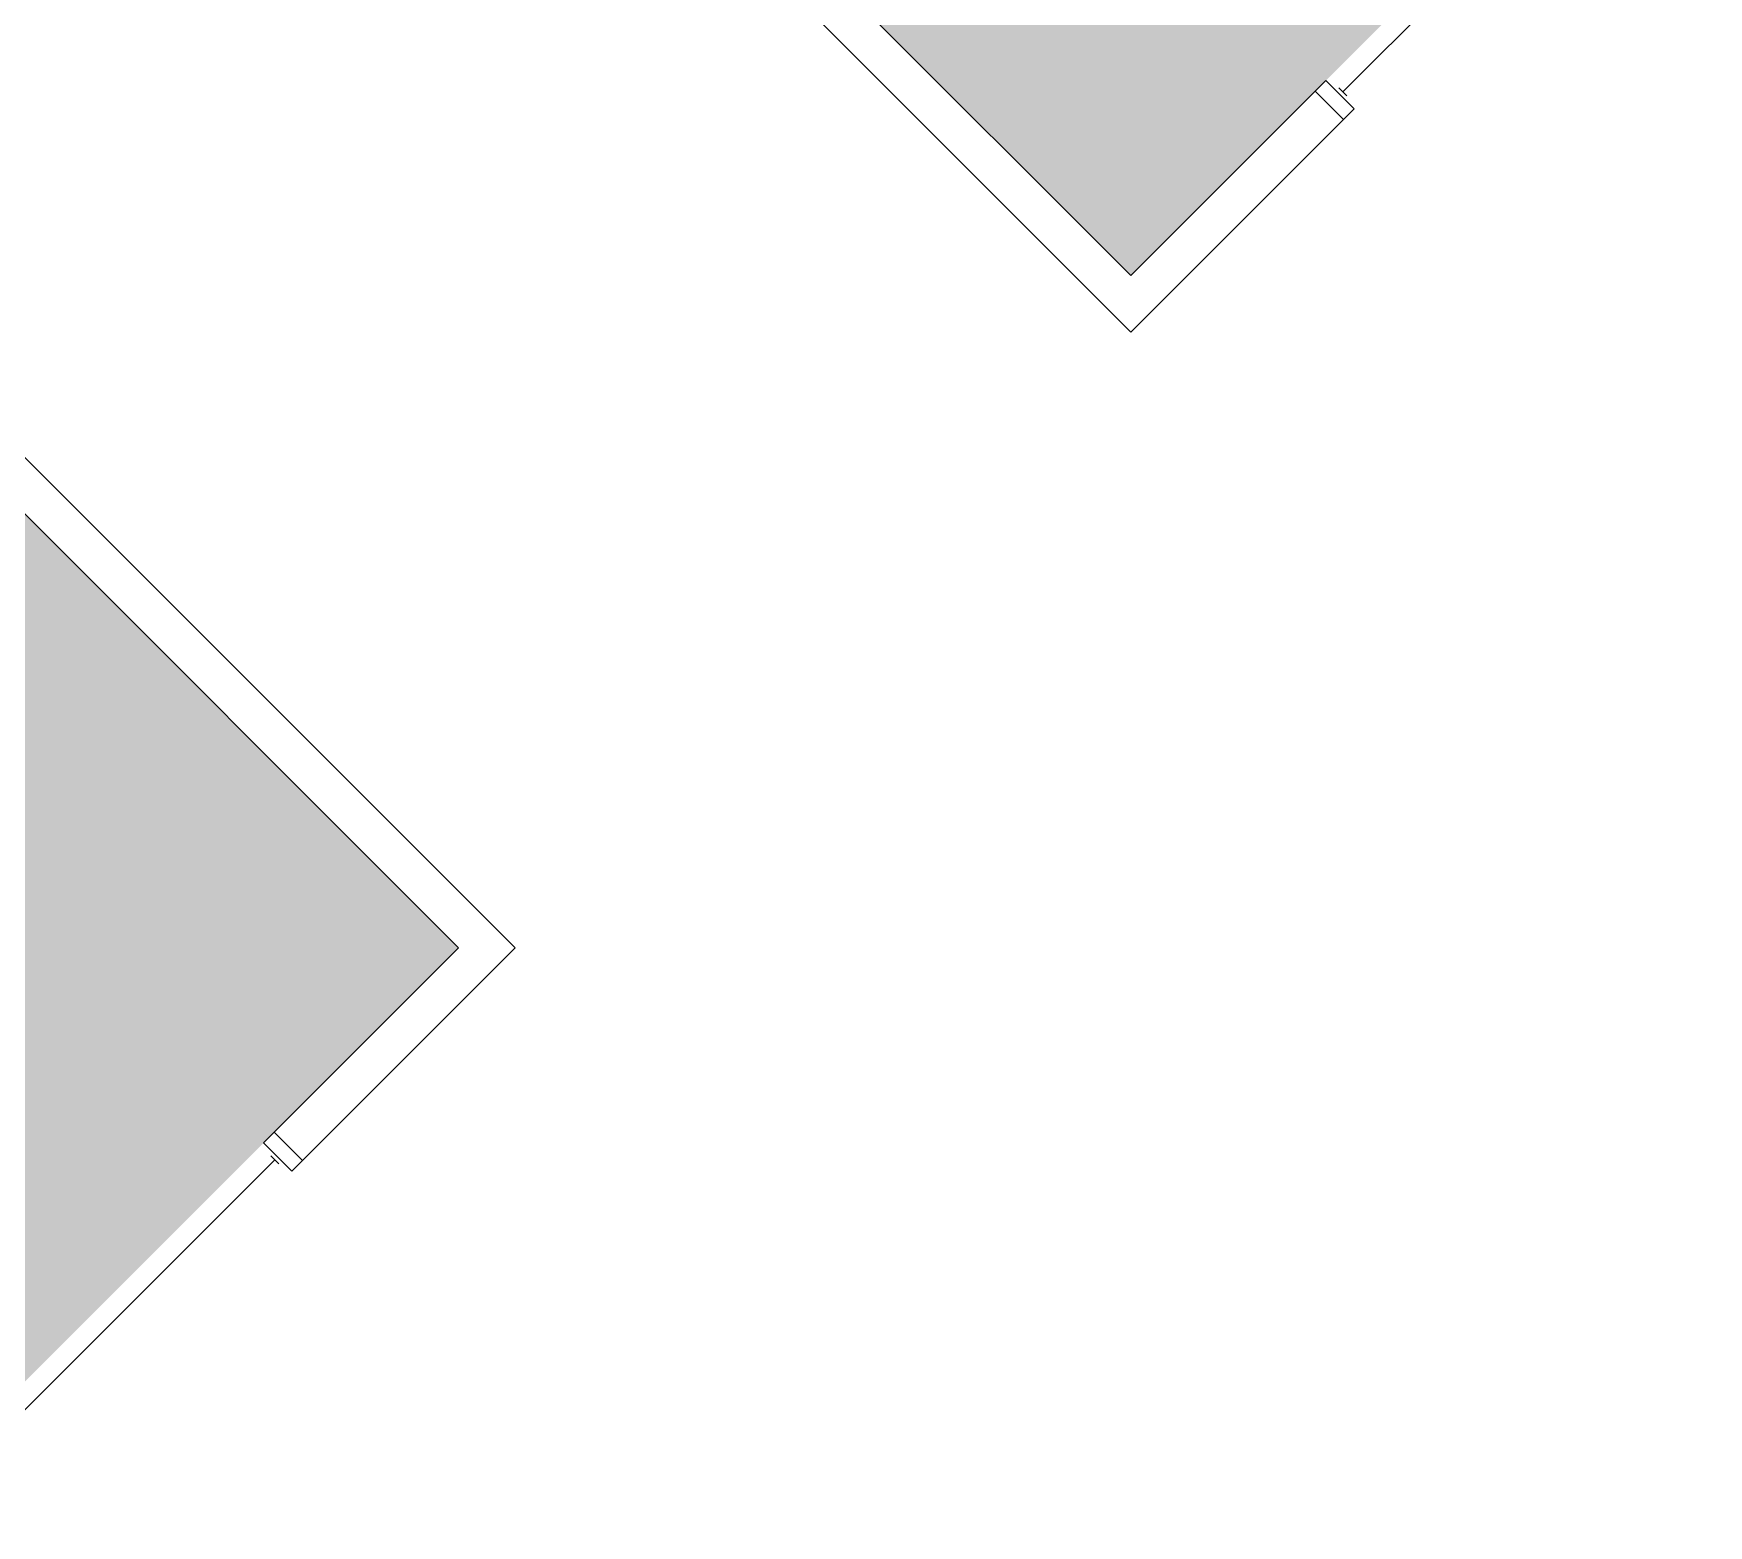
# Model space of a CAD drawing. Header units: inches. Extents: x 9163 to 12690, y -254 to 1288.
# Drawn here: x 10153.2 to 10373.9, y 255.1 to 451.7 of the extents above; entities that cross this region are included whole.
import ezdxf

# ---------------------------------------------------------------- set-up
doc = ezdxf.new("R2010")
doc.units = ezdxf.units.IN
doc.header["$LTSCALE"] = 48
doc.header["$MEASUREMENT"] = 0
for name, color, linetype in [('A-GLAZ', 1, 'Continuous'), ('A-WALL', 5, 'Continuous'), ('Rooms-Category-Color', 7, 'Continuous'), ('Rooms-College-Color', 7, 'Continuous'), ('Rooms-Department-Color', 7, 'Continuous'), ('Rooms-Division-Color', 7, 'Continuous')]:
    doc.layers.add(name, color=color, linetype=linetype)

msp = doc.modelspace()

# ---------------------------------------------------------------- hatches: boundary and pattern name
at = {"layer": 'Rooms-Category-Color', "true_color": 0x728ef3}
for points in [[(10373.86, 495.91), (10297.76, 419.81), (10201.06, 516.51), (10277.18, 592.61), (10373.56, 496.23)], [(10133.09, 255.14), (10209.19, 331.24), (10112.5, 427.94), (10036.39, 351.82), (10132.77, 255.44)]]:
    msp.add_hatch(color=171, dxfattribs=at).paths.add_polyline_path(points)
at = {"layer": 'Rooms-College-Color', "true_color": 0xadadad}
for points in [[(10373.86, 495.91), (10297.76, 419.81), (10201.06, 516.51), (10277.18, 592.61), (10373.56, 496.23)], [(10133.09, 255.14), (10209.19, 331.24), (10112.5, 427.94), (10036.39, 351.82), (10132.77, 255.44)]]:
    msp.add_hatch(color=253, dxfattribs=at).paths.add_polyline_path(points)
at = {"layer": 'Rooms-Department-Color', "true_color": 0x604aed}
for points in [[(10373.86, 495.91), (10297.76, 419.81), (10201.06, 516.51), (10277.18, 592.61), (10373.56, 496.23)], [(10133.09, 255.14), (10209.19, 331.24), (10112.5, 427.94), (10036.39, 351.82), (10132.77, 255.44)]]:
    msp.add_hatch(color=173, dxfattribs=at).paths.add_polyline_path(points)
at = {"layer": 'Rooms-Division-Color', "true_color": 0x604aed}
for points in [[(10373.86, 495.91), (10297.76, 419.81), (10201.06, 516.51), (10277.18, 592.61), (10373.56, 496.23)], [(10133.09, 255.14), (10209.19, 331.24), (10112.5, 427.94), (10036.39, 351.82), (10132.77, 255.44)]]:
    msp.add_hatch(color=173, dxfattribs=at).paths.add_polyline_path(points)

# ---------------------------------------------------------------- linework, layer by layer
at = {"layer": 'A-GLAZ'}
for p, q in [((10360.32, 478.66), (10325.67, 444.01)), ((10325.14, 444.54), (10326.2, 443.48)), ((10150.34, 268.68), (10184.99, 303.33)), ((10184.46, 303.86), (10185.52, 302.8))]:
    msp.add_line(p, q, dxfattribs=at)
for points in [[(10327.17, 441.8), (10325.76, 440.39), (10322.05, 444.1), (10323.46, 445.51)], [(10187.2, 301.83), (10188.62, 303.24), (10184.9, 306.96), (10183.49, 305.54)]]:
    msp.add_lwpolyline(points, close=True, dxfattribs=at)
at = {"layer": 'A-WALL'}
for p, q in [((10201.06, 516.51), (10297.76, 419.81)), ((10297.76, 412.38), (10197.35, 512.79)), ((10297.76, 419.81), (10322.05, 444.1)), ((10322.05, 444.1), (10325.76, 440.39)), ((10325.76, 440.39), (10297.76, 412.38)), ((10216.62, 331.24), (10116.21, 431.65)), ((10112.5, 427.94), (10209.19, 331.24)), ((10209.19, 331.24), (10184.9, 306.96)), ((10188.62, 303.24), (10216.62, 331.24)), ((10184.9, 306.96), (10188.62, 303.24))]:
    msp.add_line(p, q, dxfattribs=at)

doc.saveas('drawing.dxf')
